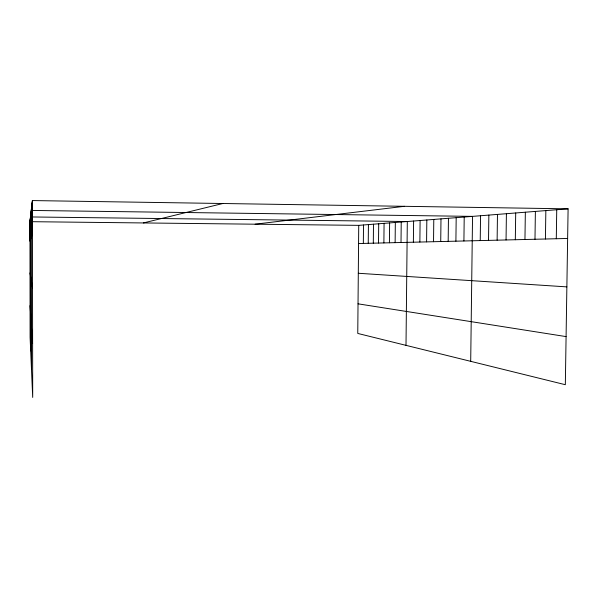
<?xml version="1.0" encoding="UTF-8"?>
<svg xmlns="http://www.w3.org/2000/svg" width="598" height="598" viewBox="0 0 598 598"><rect width="100%" height="100%" fill="white"/><g stroke="black" fill="none" stroke-linecap="round" stroke-linejoin="round"><path stroke-width="0.9" d="M358.733 225.356L357.761 333.437L565.327 384.708L568.1 208.837L32.389 200.569L29.9 221.671L358.733 225.356L568.1 208.837M363.337 243.416L363.509 224.983M368.248 243.296L368.428 224.594M373.309 243.177L373.488 224.198M378.519 243.05L378.706 223.787M383.886 242.923L384.073 223.36M389.418 242.788L389.619 222.919M395.129 242.646L395.33 222.471M401.011 242.504L401.228 222.008M406.005 345.352L407.313 221.522L30.461 216.947L30.685 350.824M413.375 242.205L413.607 221.028M419.871 242.048L420.11 220.513M426.583 241.884L426.83 219.982M433.535 241.719L433.789 219.436M440.726 241.54L440.988 218.868M448.179 241.36L448.448 218.277M455.9 241.173L456.184 217.672M463.913 240.979L464.212 217.037M470.701 361.334L472.54 216.379L31.223 210.436M480.231 240.583L480.553 215.743M488.521 240.381L488.858 215.093M497.125 240.179L497.469 214.413M506.05 239.962L506.409 213.703M515.319 239.738L515.7 212.97M524.954 239.499L525.35 212.208M534.986 239.26L535.389 211.415M545.421 239.006L545.847 210.593M556.29 238.744L556.738 209.734M29.93 241.129L32.441 233.758M143.408 222.942L222.822 203.507M255.099 224.198L404.457 206.31M358.568 243.536L567.629 238.467M358.299 273.264L566.867 286.883M358.023 303.829L566.082 336.599M29.99 272.942L32.524 287.959M30.042 305.653L32.613 343.611M32.389 200.569L32.703 397.431L30.094 337.332L29.952 221.215M32.247 201.765L32.299 234.169M32.113 202.901L32.165 234.573M31.986 203.993L32.03 234.954M31.858 205.032L31.911 235.313M31.739 206.033L31.791 235.664M31.627 206.99L31.679 235.993M31.522 207.902L31.567 236.315M31.417 208.784L31.462 236.621M31.32 209.629L31.485 369.362M31.126 211.281L31.171 237.496M31.029 212.088L31.074 237.78M30.939 212.866L30.894 238.31M30.767 214.323L30.804 238.557M30.685 215.018L30.648 239.036M30.528 216.327L30.565 239.26M30.319 218.121L30.289 240.082M30.192 219.219L30.162 240.448M30.064 220.243L30.042 240.8"/></g></svg>
